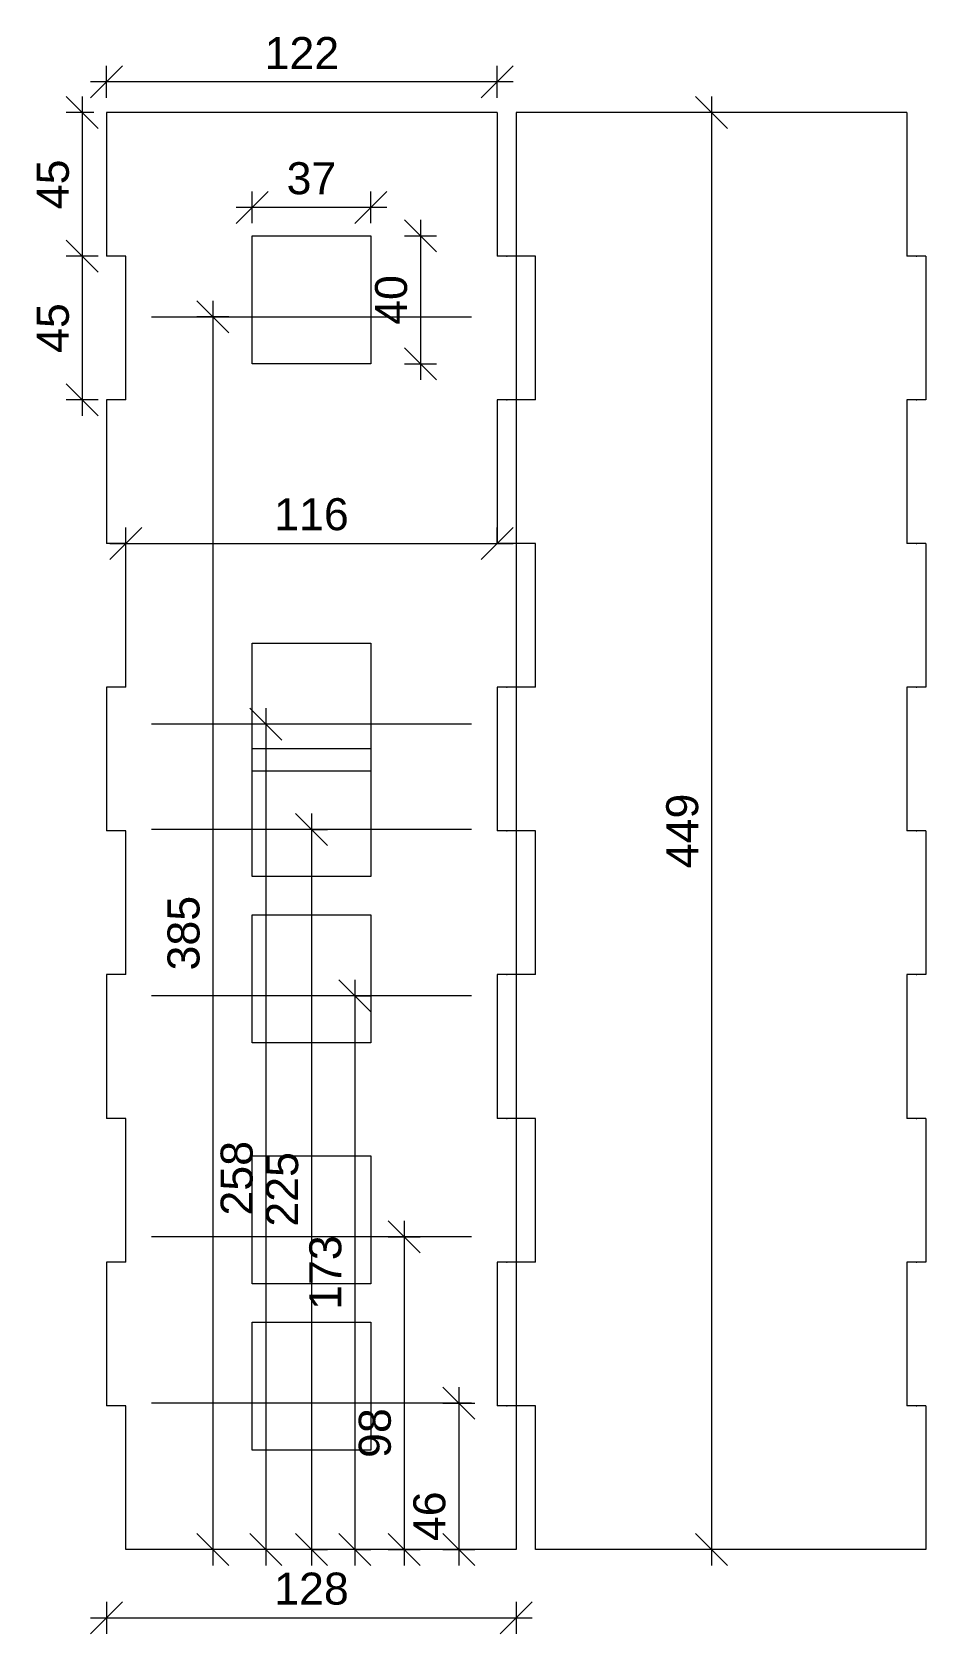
# Model space of a CAD drawing. Header units: millimetres. Extents: x 14254 to 34166, y 4312 to 8625.
# Drawn here: x 29141 to 29421, y 4378 to 4879 of the extents above; entities that cross this region are included whole.
import ezdxf

# ---------------------------------------------------------------- set-up
doc = ezdxf.new("R2010")
doc.units = ezdxf.units.MM
doc.layers.get('0').update_dxf_attribs({"lineweight": 25})
doc.layers.add('Mållinje (Afsætning af mål)', color=4, linetype='Continuous', lineweight=9)
doc.layers.add('Tyk fuldstregslinje (Optegning)', color=7, linetype='Continuous', lineweight=30)
doc.styles.add('Annotative', font='arial.ttf')
doc.dimstyles.new('Annotative', dxfattribs={"dimscale": 0, "dimtxt": 2.5, "dimasz": 2.5, "dimexe": 1.25, "dimexo": 1, "dimgap": 1, "dimtad": 1, "dimdec": 0, "dimzin": 0, "dimtxsty": 'Annotative', "dimblk": 'OBLIQUE', "dimcen": 1, "dimdle": 1.25, "dimadec": 0, "dimazin": 0, "dimtfac": 1, "dimtdec": 0, "dimtofl": 0, "dimtmove": 0, "dimatfit": 3, "dimfxl": 1.25, "dimfxlon": 1, "dimtolj": 1, "dimtzin": 0, "dimarcsym": 0})

# ---------------------------------------------------------------- blocks, each defined once
blk = doc.blocks.new('_Oblique')
at = {"color": 0, "linetype": 'ByBlock', "lineweight": -2}
blk.add_line((-0.5, -0.5), (0.5, 0.5), dxfattribs=at)
blk = doc.blocks.new('*D103')
at = {"layer": 'Defpoints', "color": 0, "transparency": 16777216}
for p in [(29242.15, 4450.3), (29242.15, 4404.59), (29274.65, 4404.59)]:
    blk.add_point(p, dxfattribs=at)
at = {"layer": 'Mållinje (Afsætning af mål)', "color": 0, "lineweight": -2, "transparency": 16777216}
for p, q in [((29274.65, 4455.3), (29274.65, 4399.59)), ((29269.65, 4450.3), (29279.65, 4450.3)), ((29269.65, 4404.59), (29279.65, 4404.59))]:
    blk.add_line(p, q, dxfattribs=at)
at = {"layer": 'Mållinje (Afsætning af mål)', "color": 0, "lineweight": -2, "transparency": 16777216, "xscale": 10, "yscale": 10, "zscale": 10}
for p, rotation in [((29274.65, 4450.3), 90), ((29274.65, 4404.59), 270)]:
    blk.add_blockref('_Oblique', p, dxfattribs=dict(at, rotation=rotation))
at = {"layer": 'Mållinje (Afsætning af mål)', "color": 0, "transparency": 16777216, "insert": (29265.54, 4414.94), "char_height": 10, "attachment_point": 5, "rotation": 90, "style": 'Annotative'}
blk.add_mtext('\\A1;46', dxfattribs=at)
blk = doc.blocks.new('*D100')
at = {"layer": 'Defpoints', "color": 0, "transparency": 16777216}
for p in [(29242.15, 4502.3), (29242.15, 4404.59), (29257.6, 4404.59)]:
    blk.add_point(p, dxfattribs=at)
at = {"layer": 'Mållinje (Afsætning af mål)', "color": 0, "lineweight": -2, "transparency": 16777216}
for p, q in [((29257.6, 4507.3), (29257.6, 4399.59)), ((29252.6, 4502.3), (29262.6, 4502.3)), ((29252.6, 4404.59), (29262.6, 4404.59))]:
    blk.add_line(p, q, dxfattribs=at)
at = {"layer": 'Mållinje (Afsætning af mål)', "color": 0, "lineweight": -2, "transparency": 16777216, "xscale": 10, "yscale": 10, "zscale": 10}
for p, rotation in [((29257.6, 4502.3), 90), ((29257.6, 4404.59), 270)]:
    blk.add_blockref('_Oblique', p, dxfattribs=dict(at, rotation=rotation))
at = {"layer": 'Mållinje (Afsætning af mål)', "color": 0, "transparency": 16777216, "insert": (29248.5, 4440.94), "char_height": 10, "attachment_point": 5, "rotation": 90, "style": 'Annotative'}
blk.add_mtext('\\A1;98', dxfattribs=at)
blk = doc.blocks.new('*D101')
at = {"layer": 'Defpoints', "color": 0, "transparency": 16777216}
for p in [(29242.15, 4577.59), (29242.15, 4404.59), (29242.15, 4404.59)]:
    blk.add_point(p, dxfattribs=at)
at = {"layer": 'Mållinje (Afsætning af mål)', "color": 0, "lineweight": -2, "transparency": 16777216}
for p, q in [((29242.15, 4582.59), (29242.15, 4399.59)), ((29242.15, 4577.59), (29247.15, 4577.59)), ((29242.15, 4404.59), (29247.15, 4404.59))]:
    blk.add_line(p, q, dxfattribs=at)
at = {"layer": 'Mållinje (Afsætning af mål)', "color": 0, "lineweight": -2, "transparency": 16777216, "xscale": 10, "yscale": 10, "zscale": 10}
for p, rotation in [((29242.15, 4577.59), 90), ((29242.15, 4404.59), 270)]:
    blk.add_blockref('_Oblique', p, dxfattribs=dict(at, rotation=rotation))
at = {"layer": 'Mållinje (Afsætning af mål)', "color": 0, "transparency": 16777216, "insert": (29233.04, 4491.09), "char_height": 10, "attachment_point": 5, "rotation": 90, "style": 'Annotative'}
blk.add_mtext('\\A1;173', dxfattribs=at)
blk = doc.blocks.new('*D102')
at = {"layer": 'Defpoints', "color": 0, "transparency": 16777216}
for p in [(29228.65, 4629.59), (29228.65, 4404.59), (29228.65, 4404.59)]:
    blk.add_point(p, dxfattribs=at)
at = {"layer": 'Mållinje (Afsætning af mål)', "color": 0, "lineweight": -2, "transparency": 16777216}
for p, q in [((29228.65, 4634.59), (29228.65, 4399.59)), ((29228.65, 4629.59), (29233.65, 4629.59)), ((29228.65, 4404.59), (29233.65, 4404.59))]:
    blk.add_line(p, q, dxfattribs=at)
at = {"layer": 'Mållinje (Afsætning af mål)', "color": 0, "lineweight": -2, "transparency": 16777216, "xscale": 10, "yscale": 10, "zscale": 10}
for p, rotation in [((29228.65, 4629.59), 90), ((29228.65, 4404.59), 270)]:
    blk.add_blockref('_Oblique', p, dxfattribs=dict(at, rotation=rotation))
at = {"layer": 'Mållinje (Afsætning af mål)', "color": 0, "transparency": 16777216, "insert": (29219.55, 4517.09), "char_height": 10, "attachment_point": 5, "rotation": 90, "style": 'Annotative'}
blk.add_mtext('\\A1;225', dxfattribs=at)
blk = doc.blocks.new('*D104')
at = {"layer": 'Defpoints', "color": 0, "transparency": 16777216}
for p in [(29228.65, 4662.43), (29214.43, 4404.59), (29228.65, 4404.59)]:
    blk.add_point(p, dxfattribs=at)
at = {"layer": 'Mållinje (Afsætning af mål)', "color": 0, "lineweight": -2, "transparency": 16777216}
for p, q in [((29214.43, 4667.43), (29214.43, 4399.59)), ((29219.43, 4662.43), (29209.43, 4662.43)), ((29219.43, 4404.59), (29209.43, 4404.59))]:
    blk.add_line(p, q, dxfattribs=at)
at = {"layer": 'Mållinje (Afsætning af mål)', "color": 0, "lineweight": -2, "transparency": 16777216, "xscale": 10, "yscale": 10, "zscale": 10}
for p, rotation in [((29214.43, 4662.43), 90), ((29214.43, 4404.59), 270)]:
    blk.add_blockref('_Oblique', p, dxfattribs=dict(at, rotation=rotation))
at = {"layer": 'Mållinje (Afsætning af mål)', "color": 0, "transparency": 16777216, "insert": (29205.33, 4520.56), "char_height": 10, "attachment_point": 5, "rotation": 90, "style": 'Annotative'}
blk.add_mtext('\\A1;258', dxfattribs=at)
blk = doc.blocks.new('*D105')
at = {"layer": 'Defpoints', "color": 0, "transparency": 16777216}
for p in [(29228.65, 4789.72), (29197.84, 4404.59), (29228.65, 4404.59)]:
    blk.add_point(p, dxfattribs=at)
at = {"layer": 'Mållinje (Afsætning af mål)', "color": 0, "lineweight": -2, "transparency": 16777216}
for p, q in [((29197.84, 4794.72), (29197.84, 4399.59)), ((29202.84, 4789.72), (29192.84, 4789.72)), ((29202.84, 4404.59), (29192.84, 4404.59))]:
    blk.add_line(p, q, dxfattribs=at)
at = {"layer": 'Mållinje (Afsætning af mål)', "color": 0, "lineweight": -2, "transparency": 16777216, "xscale": 10, "yscale": 10, "zscale": 10}
for p, rotation in [((29197.84, 4789.72), 90), ((29197.84, 4404.59), 270)]:
    blk.add_blockref('_Oblique', p, dxfattribs=dict(at, rotation=rotation))
at = {"layer": 'Mållinje (Afsætning af mål)', "color": 0, "transparency": 16777216, "insert": (29188.73, 4597.15), "char_height": 10, "attachment_point": 5, "rotation": 90, "style": 'Annotative'}
blk.add_mtext('\\A1;385', dxfattribs=at)
blk = doc.blocks.new('*D107')
at = {"layer": 'Defpoints', "color": 0, "transparency": 16777216}
for p in [(29164.65, 4863.16), (29164.65, 4853.59), (29286.65, 4853.59)]:
    blk.add_point(p, dxfattribs=at)
at = {"layer": 'Mållinje (Afsætning af mål)', "color": 0, "lineweight": -2, "transparency": 16777216}
for p, q in [((29164.65, 4858.16), (29164.65, 4868.16)), ((29286.65, 4858.16), (29286.65, 4868.16)), ((29291.65, 4863.16), (29159.65, 4863.16))]:
    blk.add_line(p, q, dxfattribs=at)
at = {"layer": 'Mållinje (Afsætning af mål)', "color": 0, "lineweight": -2, "transparency": 16777216, "xscale": 10, "yscale": 10, "zscale": 10, "rotation": 180}
blk.add_blockref('_Oblique', (29164.65, 4863.16), dxfattribs=at)
at = {"layer": 'Mållinje (Afsætning af mål)', "color": 0, "lineweight": -2, "transparency": 16777216, "xscale": 10, "yscale": 10, "zscale": 10}
blk.add_blockref('_Oblique', (29286.65, 4863.16), dxfattribs=at)
at = {"layer": 'Mållinje (Afsætning af mål)', "color": 0, "transparency": 16777216, "insert": (29225.65, 4872.18), "char_height": 10, "attachment_point": 5, "style": 'Annotative'}
blk.add_mtext('\\A1;122', dxfattribs=at)
blk = doc.blocks.new('*D109')
at = {"layer": 'Defpoints', "color": 0, "transparency": 16777216}
for p in [(29353.65, 4853.59), (29353.65, 4404.59), (29353.65, 4404.59)]:
    blk.add_point(p, dxfattribs=at)
at = {"layer": 'Mållinje (Afsætning af mål)', "color": 0, "lineweight": -2, "transparency": 16777216}
for p, q in [((29353.65, 4858.59), (29353.65, 4399.59)), ((29353.65, 4853.59), (29348.65, 4853.59)), ((29353.65, 4404.59), (29348.65, 4404.59))]:
    blk.add_line(p, q, dxfattribs=at)
at = {"layer": 'Mållinje (Afsætning af mål)', "color": 0, "lineweight": -2, "transparency": 16777216, "xscale": 10, "yscale": 10, "zscale": 10}
for p, rotation in [((29353.65, 4853.59), 90), ((29353.65, 4404.59), 270)]:
    blk.add_blockref('_Oblique', p, dxfattribs=dict(at, rotation=rotation))
at = {"layer": 'Mållinje (Afsætning af mål)', "color": 0, "transparency": 16777216, "insert": (29344.55, 4629.09), "char_height": 10, "attachment_point": 5, "rotation": 90, "style": 'Annotative'}
blk.add_mtext('\\A1;449', dxfattribs=at)
blk = doc.blocks.new('*D110')
at = {"layer": 'Defpoints', "color": 0, "transparency": 16777216}
for p in [(29164.65, 4853.59), (29156.98, 4808.69), (29164.65, 4808.69)]:
    blk.add_point(p, dxfattribs=at)
at = {"layer": 'Mållinje (Afsætning af mål)', "color": 0, "lineweight": -2, "transparency": 16777216}
for p, q in [((29156.98, 4858.59), (29156.98, 4803.69)), ((29160.65, 4853.59), (29151.98, 4853.59)), ((29160.65, 4808.69), (29151.98, 4808.69))]:
    blk.add_line(p, q, dxfattribs=at)
at = {"layer": 'Mållinje (Afsætning af mål)', "color": 0, "lineweight": -2, "transparency": 16777216, "xscale": 10, "yscale": 10, "zscale": 10}
for p, rotation in [((29156.98, 4853.59), 90), ((29156.98, 4808.69), 270)]:
    blk.add_blockref('_Oblique', p, dxfattribs=dict(at, rotation=rotation))
at = {"layer": 'Mållinje (Afsætning af mål)', "color": 0, "transparency": 16777216, "insert": (29147.9, 4831.14), "char_height": 10, "attachment_point": 5, "rotation": 90, "style": 'Annotative'}
blk.add_mtext('\\A1;45', dxfattribs=at)
blk = doc.blocks.new('*D111')
at = {"layer": 'Defpoints', "color": 0, "transparency": 16777216}
for p in [(29170.65, 4808.69), (29156.98, 4763.79), (29170.65, 4763.79)]:
    blk.add_point(p, dxfattribs=at)
at = {"layer": 'Mållinje (Afsætning af mål)', "color": 0, "lineweight": -2, "transparency": 16777216}
for p, q in [((29156.98, 4813.69), (29156.98, 4758.79)), ((29161.98, 4808.69), (29151.98, 4808.69)), ((29161.98, 4763.79), (29151.98, 4763.79))]:
    blk.add_line(p, q, dxfattribs=at)
at = {"layer": 'Mållinje (Afsætning af mål)', "color": 0, "lineweight": -2, "transparency": 16777216, "xscale": 10, "yscale": 10, "zscale": 10}
for p, rotation in [((29156.98, 4808.69), 90), ((29156.98, 4763.79), 270)]:
    blk.add_blockref('_Oblique', p, dxfattribs=dict(at, rotation=rotation))
at = {"layer": 'Mållinje (Afsætning af mål)', "color": 0, "transparency": 16777216, "insert": (29147.9, 4786.24), "char_height": 10, "attachment_point": 5, "rotation": 90, "style": 'Annotative'}
blk.add_mtext('\\A1;45', dxfattribs=at)
blk = doc.blocks.new('*D112')
at = {"layer": 'Defpoints', "color": 0, "transparency": 16777216}
for p in [(29210.15, 4823.88), (29210.15, 4815.02), (29247.15, 4815.02)]:
    blk.add_point(p, dxfattribs=at)
at = {"layer": 'Mållinje (Afsætning af mål)', "color": 0, "lineweight": -2, "transparency": 16777216}
for p, q in [((29210.15, 4819.02), (29210.15, 4828.88)), ((29247.15, 4819.02), (29247.15, 4828.88)), ((29252.15, 4823.88), (29205.15, 4823.88))]:
    blk.add_line(p, q, dxfattribs=at)
at = {"layer": 'Mållinje (Afsætning af mål)', "color": 0, "lineweight": -2, "transparency": 16777216, "xscale": 10, "yscale": 10, "zscale": 10, "rotation": 180}
blk.add_blockref('_Oblique', (29210.15, 4823.88), dxfattribs=at)
at = {"layer": 'Mållinje (Afsætning af mål)', "color": 0, "lineweight": -2, "transparency": 16777216, "xscale": 10, "yscale": 10, "zscale": 10}
blk.add_blockref('_Oblique', (29247.15, 4823.88), dxfattribs=at)
at = {"layer": 'Mållinje (Afsætning af mål)', "color": 0, "transparency": 16777216, "insert": (29228.65, 4832.99), "char_height": 10, "attachment_point": 5, "style": 'Annotative'}
blk.add_mtext('\\A1;37', dxfattribs=at)
blk = doc.blocks.new('*D113')
at = {"layer": 'Defpoints', "color": 0, "transparency": 16777216}
for p in [(29247.15, 4815.02), (29247.15, 4775.02), (29262.69, 4775.02)]:
    blk.add_point(p, dxfattribs=at)
at = {"layer": 'Mållinje (Afsætning af mål)', "color": 0, "lineweight": -2, "transparency": 16777216}
for p, q in [((29262.69, 4820.02), (29262.69, 4770.02)), ((29257.69, 4815.02), (29267.69, 4815.02)), ((29257.69, 4775.02), (29267.69, 4775.02))]:
    blk.add_line(p, q, dxfattribs=at)
at = {"layer": 'Mållinje (Afsætning af mål)', "color": 0, "lineweight": -2, "transparency": 16777216, "xscale": 10, "yscale": 10, "zscale": 10}
for p, rotation in [((29262.69, 4815.02), 90), ((29262.69, 4775.02), 270)]:
    blk.add_blockref('_Oblique', p, dxfattribs=dict(at, rotation=rotation))
at = {"layer": 'Mållinje (Afsætning af mål)', "color": 0, "transparency": 16777216, "insert": (29253.58, 4795.02), "char_height": 10, "attachment_point": 5, "rotation": 90, "style": 'Annotative'}
blk.add_mtext('\\A1;40', dxfattribs=at)
blk = doc.blocks.new('*D114')
at = {"layer": 'Defpoints', "color": 0, "transparency": 16777216}
for p in [(29164.65, 4449.49), (29292.65, 4449.49), (29292.65, 4383.17)]:
    blk.add_point(p, dxfattribs=at)
at = {"layer": 'Mållinje (Afsætning af mål)', "color": 0, "lineweight": -2, "transparency": 16777216}
for p, q in [((29164.65, 4388.17), (29164.65, 4378.17)), ((29292.65, 4388.17), (29292.65, 4378.17)), ((29159.65, 4383.17), (29297.65, 4383.17))]:
    blk.add_line(p, q, dxfattribs=at)
at = {"layer": 'Mållinje (Afsætning af mål)', "color": 0, "lineweight": -2, "transparency": 16777216, "xscale": 10, "yscale": 10, "zscale": 10, "rotation": 180}
blk.add_blockref('_Oblique', (29164.65, 4383.17), dxfattribs=at)
at = {"layer": 'Mållinje (Afsætning af mål)', "color": 0, "lineweight": -2, "transparency": 16777216, "xscale": 10, "yscale": 10, "zscale": 10}
blk.add_blockref('_Oblique', (29292.65, 4383.17), dxfattribs=at)
at = {"layer": 'Mållinje (Afsætning af mål)', "color": 0, "transparency": 16777216, "insert": (29228.65, 4392.27), "char_height": 10, "attachment_point": 5, "style": 'Annotative'}
blk.add_mtext('\\A1;128', dxfattribs=at)
blk = doc.blocks.new('*D115')
at = {"layer": 'Defpoints', "color": 0, "transparency": 16777216}
for p in [(29170.65, 4718.89), (29286.65, 4718.89), (29286.65, 4718.89)]:
    blk.add_point(p, dxfattribs=at)
at = {"layer": 'Mållinje (Afsætning af mål)', "color": 0, "lineweight": -2, "transparency": 16777216}
for p, q in [((29170.65, 4718.89), (29170.65, 4723.89)), ((29286.65, 4718.89), (29286.65, 4723.89)), ((29165.65, 4718.89), (29291.65, 4718.89))]:
    blk.add_line(p, q, dxfattribs=at)
at = {"layer": 'Mållinje (Afsætning af mål)', "color": 0, "lineweight": -2, "transparency": 16777216, "xscale": 10, "yscale": 10, "zscale": 10, "rotation": 180}
blk.add_blockref('_Oblique', (29170.65, 4718.89), dxfattribs=at)
at = {"layer": 'Mållinje (Afsætning af mål)', "color": 0, "lineweight": -2, "transparency": 16777216, "xscale": 10, "yscale": 10, "zscale": 10}
blk.add_blockref('_Oblique', (29286.65, 4718.89), dxfattribs=at)
at = {"layer": 'Mållinje (Afsætning af mål)', "color": 0, "transparency": 16777216, "insert": (29228.65, 4728), "char_height": 10, "attachment_point": 5, "style": 'Annotative'}
blk.add_mtext('\\A1;116', dxfattribs=at)

msp = doc.modelspace()

# ---------------------------------------------------------------- linework, layer by layer
at = {"layer": 'Tyk fuldstregslinje (Optegning)'}
for p, q in [((29286.65, 4853.59), (29164.65, 4853.59)), ((29164.65, 4853.59), (29164.65, 4808.69)), ((29286.65, 4853.59), (29286.65, 4808.69)), ((29414.65, 4853.59), (29292.65, 4853.59)), ((29292.65, 4853.59), (29292.65, 4808.69)), ((29414.65, 4853.59), (29414.65, 4808.69)), ((29210.15, 4775.02), (29210.15, 4815.02)), ((29210.15, 4815.02), (29247.15, 4815.02)), ((29247.15, 4815.02), (29247.15, 4775.02)), ((29170.65, 4808.69), (29164.65, 4808.69)), ((29170.65, 4763.79), (29170.65, 4808.69)), ((29292.65, 4808.69), (29286.65, 4808.69)), ((29292.65, 4808.69), (29292.65, 4763.79)), ((29298.65, 4808.69), (29292.65, 4808.69)), ((29298.65, 4763.79), (29298.65, 4808.69)), ((29420.65, 4808.69), (29414.65, 4808.69)), ((29420.65, 4808.69), (29420.65, 4763.79)), ((29247.15, 4775.02), (29210.15, 4775.02)), ((29164.65, 4763.79), (29164.65, 4718.89)), ((29170.65, 4763.79), (29164.65, 4763.79)), ((29286.65, 4763.79), (29286.65, 4718.89)), ((29292.65, 4763.79), (29286.65, 4763.79)), ((29292.65, 4763.79), (29292.65, 4718.89)), ((29298.65, 4763.79), (29292.65, 4763.79)), ((29414.65, 4763.79), (29414.65, 4718.89)), ((29420.65, 4763.79), (29414.65, 4763.79)), ((29170.65, 4718.89), (29164.65, 4718.89)), ((29170.65, 4673.99), (29170.65, 4718.89)), ((29292.65, 4718.89), (29286.65, 4718.89)), ((29292.65, 4718.89), (29292.65, 4673.99)), ((29298.65, 4718.89), (29292.65, 4718.89)), ((29298.65, 4673.99), (29298.65, 4718.89)), ((29420.65, 4718.89), (29414.65, 4718.89)), ((29420.65, 4718.89), (29420.65, 4673.99)), ((29210.15, 4647.73), (29210.15, 4687.73)), ((29210.15, 4687.73), (29247.15, 4687.73)), ((29247.15, 4687.73), (29247.15, 4647.73)), ((29164.65, 4673.99), (29164.65, 4629.09)), ((29170.65, 4673.99), (29164.65, 4673.99)), ((29286.65, 4673.99), (29286.65, 4629.09)), ((29292.65, 4673.99), (29286.65, 4673.99)), ((29292.65, 4673.99), (29292.65, 4629.09)), ((29298.65, 4673.99), (29292.65, 4673.99)), ((29414.65, 4673.99), (29414.65, 4629.09)), ((29420.65, 4673.99), (29414.65, 4673.99)), ((29210.15, 4614.89), (29210.15, 4654.89)), ((29210.15, 4654.89), (29247.15, 4654.89)), ((29247.15, 4654.89), (29247.15, 4614.89)), ((29247.15, 4647.73), (29210.15, 4647.73)), ((29170.65, 4629.09), (29164.65, 4629.09)), ((29170.65, 4584.19), (29170.65, 4629.09)), ((29292.65, 4629.09), (29286.65, 4629.09)), ((29292.65, 4629.09), (29292.65, 4584.19)), ((29298.65, 4629.09), (29292.65, 4629.09)), ((29298.65, 4584.19), (29298.65, 4629.09)), ((29420.65, 4629.09), (29414.65, 4629.09)), ((29420.65, 4629.09), (29420.65, 4584.19)), ((29247.15, 4614.89), (29210.15, 4614.89)), ((29210.15, 4562.89), (29210.15, 4602.89)), ((29210.15, 4602.89), (29247.15, 4602.89)), ((29247.15, 4602.89), (29247.15, 4562.89)), ((29164.65, 4584.19), (29164.65, 4539.29)), ((29170.65, 4584.19), (29164.65, 4584.19)), ((29286.65, 4584.19), (29286.65, 4539.29)), ((29292.65, 4584.19), (29286.65, 4584.19)), ((29292.65, 4584.19), (29292.65, 4539.29)), ((29298.65, 4584.19), (29292.65, 4584.19)), ((29414.65, 4584.19), (29414.65, 4539.29)), ((29420.65, 4584.19), (29414.65, 4584.19)), ((29247.15, 4562.89), (29210.15, 4562.89)), ((29170.65, 4539.29), (29164.65, 4539.29)), ((29170.65, 4494.39), (29170.65, 4539.29)), ((29292.65, 4539.29), (29286.65, 4539.29)), ((29292.65, 4539.29), (29292.65, 4494.39)), ((29298.65, 4539.29), (29292.65, 4539.29)), ((29298.65, 4494.39), (29298.65, 4539.29)), ((29420.65, 4539.29), (29414.65, 4539.29)), ((29420.65, 4539.29), (29420.65, 4494.39)), ((29210.15, 4487.6), (29210.15, 4527.6)), ((29210.15, 4527.6), (29247.15, 4527.6)), ((29247.15, 4527.6), (29247.15, 4487.6)), ((29164.65, 4494.39), (29164.65, 4449.49)), ((29170.65, 4494.39), (29164.65, 4494.39)), ((29286.65, 4494.39), (29286.65, 4449.49)), ((29292.65, 4494.39), (29286.65, 4494.39)), ((29292.65, 4494.39), (29292.65, 4449.49)), ((29298.65, 4494.39), (29292.65, 4494.39)), ((29414.65, 4494.39), (29414.65, 4449.49)), ((29420.65, 4494.39), (29414.65, 4494.39)), ((29247.15, 4487.6), (29210.15, 4487.6)), ((29210.15, 4435.6), (29210.15, 4475.6)), ((29210.15, 4475.6), (29247.15, 4475.6)), ((29247.15, 4475.6), (29247.15, 4435.6)), ((29170.65, 4449.49), (29164.65, 4449.49)), ((29170.65, 4404.59), (29170.65, 4449.49)), ((29292.65, 4449.49), (29286.65, 4449.49)), ((29292.65, 4449.49), (29292.65, 4404.59)), ((29298.65, 4449.49), (29292.65, 4449.49)), ((29298.65, 4404.59), (29298.65, 4449.49)), ((29420.65, 4449.49), (29414.65, 4449.49)), ((29420.65, 4449.49), (29420.65, 4404.59)), ((29247.15, 4435.6), (29210.15, 4435.6)), ((29292.65, 4404.59), (29170.65, 4404.59)), ((29420.65, 4404.59), (29298.65, 4404.59))]:
    msp.add_line(p, q, dxfattribs=at)
at = {"layer": 'Tyk fuldstregslinje (Optegning)', "color": 3}
for p, q in [((29178.65, 4789.72), (29278.65, 4789.72)), ((29278.65, 4662.43), (29178.65, 4662.43))]:
    msp.add_line(p, q, dxfattribs=at)
at = {"layer": 'Tyk fuldstregslinje (Optegning)', "color": 5}
for p, q in [((29278.65, 4629.59), (29178.65, 4629.59)), ((29278.65, 4502.3), (29178.65, 4502.3))]:
    msp.add_line(p, q, dxfattribs=at)
at = {"layer": 'Tyk fuldstregslinje (Optegning)', "color": 1}
for p, q in [((29278.65, 4577.59), (29178.65, 4577.59)), ((29278.65, 4450.3), (29178.65, 4450.3))]:
    msp.add_line(p, q, dxfattribs=at)
at = {"layer": 'Tyk fuldstregslinje (Optegning)'}
for p in [(29289.65, 4808.69), (29417.65, 4808.69), (29289.65, 4763.79), (29417.65, 4763.79), (29289.65, 4718.89), (29417.65, 4718.89), (29289.65, 4673.99), (29417.65, 4673.99), (29289.65, 4629.09), (29417.65, 4629.09), (29289.65, 4584.19), (29417.65, 4584.19), (29289.65, 4539.29), (29417.65, 4539.29), (29289.65, 4494.39), (29417.65, 4494.39), (29289.65, 4449.49), (29417.65, 4449.49)]:
    msp.add_point(p, dxfattribs=at)

# ---------------------------------------------------------------- dimensions: what is measured, and where the dimension line sits
at = {"layer": 'Mållinje (Afsætning af mål)'}
for p1, p2, distance, picture, middle in [((29286.65, 4853.59), (29164.65, 4853.59), -9.57, '*D107', (29225.65, 4872.18)), ((29164.65, 4853.59), (29164.65, 4808.69), -7.67, '*D110', (29147.9, 4831.14)), ((29353.65, 4853.59), (29353.65, 4404.59), 0, '*D109', (29344.55, 4629.09)), ((29247.15, 4815.02), (29210.15, 4815.02), -8.86, '*D112', (29228.65, 4832.99)), ((29247.15, 4815.02), (29247.15, 4775.02), 15.54, '*D113', (29253.58, 4795.02)), ((29170.65, 4808.69), (29170.65, 4763.79), -13.67, '*D111', (29147.9, 4786.24)), ((29228.65, 4789.72), (29228.65, 4404.59), -30.82, '*D105', (29188.73, 4597.15)), ((29170.65, 4718.89), (29286.65, 4718.89), 0, '*D115', (29228.65, 4728)), ((29228.65, 4629.59), (29228.65, 4404.59), 0, '*D102', (29219.55, 4517.09)), ((29242.15, 4577.59), (29242.15, 4404.59), 0, '*D101', (29233.04, 4491.09)), ((29164.65, 4449.49), (29292.65, 4449.49), -66.32, '*D114', (29228.65, 4392.27))]:
    dim = msp.add_aligned_dim(p1=p1, p2=p2, distance=distance, dimstyle='Annotative', dxfattribs=at)
    dim.commit()
    dim.dimension.update_dxf_attribs({"geometry": picture, "text_midpoint": middle})
for base, p1, p2, picture, middle in [((29214.43, 4404.59), (29228.65, 4662.43), (29228.65, 4404.59), '*D104', (29214.43, 4520.56)), ((29257.6, 4404.59), (29242.15, 4502.3), (29242.15, 4404.59), '*D100', (29257.6, 4440.94)), ((29274.65, 4404.59), (29242.15, 4450.3), (29242.15, 4404.59), '*D103', (29274.65, 4414.94))]:
    dim = msp.add_linear_dim(base=base, p1=p1, p2=p2, angle=270, dimstyle='Annotative', dxfattribs=at)
    dim.commit()
    dim.dimension.update_dxf_attribs({"geometry": picture, "text_midpoint": middle, "dimtype": 161})

doc.saveas('drawing.dxf')
